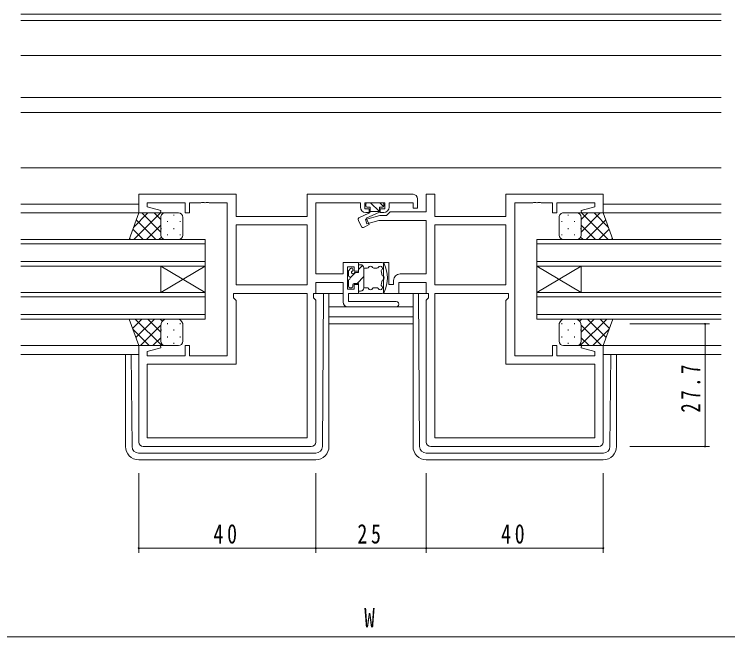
# Model space of a CAD drawing. Units: millimetres on the paper. Extents: x -397 to 397, y -282 to 282.
# Drawn here: x 0.5 to 161.7, y -38.6 to 102.1 of the extents above; entities that cross this region are included whole.
import ezdxf
from ezdxf.enums import TextEntityAlignment as Align

# ---------------------------------------------------------------- set-up
doc = ezdxf.new("R2010")
doc.units = ezdxf.units.MM
for name, color, linetype, lineweight in [('0-3_YKK_11', 7, 'Continuous', 18), ('0-4_YKK_12', 2, 'Continuous', 18), ('0-5_YKK_13', 4, 'Continuous', 18), ('0-6_YKK_D', 6, 'Continuous', 18)]:
    doc.layers.add(name, color=color, linetype=linetype, lineweight=lineweight)
doc.styles.add('ＭＳ ゴシック', font='')
doc.styles.get('ＭＳ ゴシック').set_extended_font_data('MS Gothic')

msp = doc.modelspace()

# ---------------------------------------------------------------- linework, layer by layer
at = {"layer": '0-3_YKK_11'}
for p, q in [((28.592, 57.21), (28.592, 61.41)), ((28.592, 61.41), (50.592, 61.41)), ((50.592, 61.41), (50.592, 56.41)), ((66.662, 61.41), (90.592, 61.41)), ((66.662, 56.41), (66.662, 61.41)), ((93.592, 61.41), (95.522, 61.41)), ((93.592, 57.44), (93.592, 61.41)), ((95.522, 61.41), (95.522, 56.41)), ((111.592, 61.41), (133.592, 61.41)), ((111.592, 56.41), (111.592, 61.41)), ((133.592, 61.41), (133.592, 57.21)), ((91.592, 60.41), (91.592, 58.31)), ((30.522, 59.48), (30.522, 58.563)), ((39.092, 59.48), (30.522, 59.48)), ((30.522, 58.563), (33.621, 57.732)), ((39.092, 57.21), (39.092, 59.48)), ((40.092, 59.48), (40.092, 57.21)), ((42.634, 59.48), (40.092, 59.48)), ((42.817, 59.6), (42.634, 59.48)), ((43.367, 59.6), (42.817, 59.6)), ((43.55, 59.48), (43.367, 59.6)), ((43.634, 59.48), (43.55, 59.48)), ((43.817, 59.6), (43.634, 59.48)), ((44.367, 59.6), (43.817, 59.6)), ((44.55, 59.48), (44.367, 59.6)), ((48.592, 59.48), (44.55, 59.48)), ((48.592, 24.94), (48.592, 59.48)), ((78.692, 59.48), (68.592, 59.48)), ((68.592, 59.48), (68.592, 43.44)), ((78.692, 58.51), (78.692, 59.48)), ((79.692, 59.48), (79.692, 58.11)), ((84.192, 59.48), (79.692, 59.48)), ((79.692, 58.11), (80.692, 58.11)), ((80.692, 58.11), (80.692, 57.31)), ((83.192, 58.11), (84.192, 58.11)), ((83.192, 57.31), (83.192, 58.11)), ((84.192, 58.11), (84.192, 59.48)), ((85.192, 59.48), (85.192, 58.51)), ((90.592, 59.48), (85.192, 59.48)), ((90.592, 58.31), (90.592, 59.48)), ((91.592, 58.31), (90.592, 58.31)), ((117.634, 59.48), (113.592, 59.48)), ((113.592, 59.48), (113.592, 24.94)), ((117.817, 59.6), (117.634, 59.48)), ((118.367, 59.6), (117.817, 59.6)), ((118.55, 59.48), (118.367, 59.6)), ((118.634, 59.48), (118.55, 59.48)), ((118.817, 59.6), (118.634, 59.48)), ((119.367, 59.6), (118.817, 59.6)), ((119.55, 59.48), (119.367, 59.6)), ((122.092, 59.48), (119.55, 59.48)), ((122.092, 57.21), (122.092, 59.48)), ((123.092, 59.48), (123.092, 57.21)), ((131.662, 59.48), (123.092, 59.48)), ((128.563, 57.732), (131.662, 58.563)), ((131.662, 58.563), (131.662, 59.48)), ((33.552, 57.21), (28.592, 57.21)), ((33.621, 57.732), (33.552, 57.21)), ((40.092, 57.21), (39.092, 57.21)), ((79.862, 55.743), (83.098, 56.61)), ((80.692, 57.31), (79.892, 57.31)), ((83.098, 56.61), (84.592, 56.61)), ((83.992, 57.31), (83.192, 57.31)), ((84.592, 56.61), (85.422, 57.44)), ((85.422, 57.44), (93.592, 57.44)), ((123.092, 57.21), (122.092, 57.21)), ((128.631, 57.21), (128.563, 57.732)), ((133.592, 57.21), (128.631, 57.21)), ((50.592, 56.41), (66.662, 56.41)), ((80.121, 54.777), (79.862, 55.743)), ((82.857, 55.51), (80.121, 54.777)), ((93.592, 55.51), (82.857, 55.51)), ((93.592, 43.44), (93.592, 55.51)), ((95.522, 56.41), (111.592, 56.41)), ((66.662, 54.48), (50.592, 54.48)), ((66.662, 54.48), (50.592, 54.48)), ((50.592, 54.48), (50.592, 40.94)), ((66.662, 40.94), (66.662, 54.48)), ((111.592, 54.48), (95.522, 54.48)), ((111.592, 54.48), (95.522, 54.48)), ((95.522, 54.48), (95.522, 40.94)), ((111.592, 40.94), (111.592, 54.48)), ((74.792, 43.44), (74.792, 46.01)), ((74.792, 46.01), (78.292, 46.01)), ((78.292, 46.01), (78.292, 44.01)), ((83.892, 39.01), (83.892, 46.01)), ((83.892, 46.01), (85.092, 46.01)), ((85.092, 46.01), (85.092, 41.01)), ((75.792, 45.01), (75.792, 40.01)), ((77.292, 45.01), (75.792, 45.01)), ((77.292, 44.01), (77.292, 45.01)), ((78.292, 44.01), (77.292, 44.01)), ((68.592, 43.44), (74.792, 43.44)), ((86.192, 41.01), (86.192, 41.94)), ((87.692, 43.44), (93.592, 43.44)), ((50.592, 40.94), (66.662, 40.94)), ((68.592, 41.51), (68.592, 39.01)), ((74.792, 41.51), (68.592, 41.51)), ((74.792, 37.01), (74.792, 41.51)), ((77.292, 40.01), (77.292, 41.01)), ((77.292, 41.01), (78.292, 41.01)), ((78.292, 41.01), (78.292, 39.01)), ((85.092, 41.01), (86.192, 41.01)), ((87.392, 41.51), (87.392, 39.01)), ((93.592, 41.51), (87.392, 41.51)), ((93.592, 39.01), (93.592, 41.51)), ((95.522, 40.94), (111.592, 40.94)), ((49.992, 39.01), (49.992, 38.01)), ((66.662, 39.01), (49.992, 39.01)), ((66.662, 6.34), (66.662, 39.01)), ((68.062, 39.01), (68.062, 38.01)), ((68.592, 39.01), (68.062, 39.01)), ((75.792, 40.01), (77.292, 40.01)), ((75.992, 39.01), (75.992, 37.21)), ((78.292, 39.01), (75.992, 39.01)), ((87.392, 39.01), (83.892, 39.01)), ((94.122, 39.01), (93.592, 39.01)), ((94.122, 38.01), (94.122, 39.01)), ((95.522, 39.01), (112.192, 39.01)), ((95.522, 6.34), (95.522, 39.01)), ((112.192, 39.01), (112.192, 38.01)), ((49.992, 38.01), (50.592, 37.41)), ((50.592, 37.41), (50.592, 23.01)), ((68.062, 38.01), (68.592, 37.48)), ((68.592, 37.48), (68.592, 5.41)), ((75.992, 37.21), (86.792, 37.21)), ((93.592, 37.48), (94.122, 38.01)), ((93.592, 5.41), (93.592, 37.48)), ((112.192, 38.01), (111.592, 37.41)), ((111.592, 37.41), (111.592, 23.01)), ((86.792, 36.01), (75.792, 36.01)), ((28.592, 27.21), (33.552, 27.21)), ((28.592, 5.41), (28.592, 27.21)), ((33.621, 26.687), (30.522, 25.857)), ((30.522, 25.857), (30.522, 24.94)), ((33.552, 27.21), (33.621, 26.687)), ((39.092, 27.21), (40.092, 27.21)), ((39.092, 24.94), (39.092, 27.21)), ((40.092, 27.21), (40.092, 24.94)), ((122.092, 27.21), (123.092, 27.21)), ((122.092, 24.94), (122.092, 27.21)), ((123.092, 27.21), (123.092, 24.94)), ((128.563, 26.687), (128.631, 27.21)), ((131.662, 25.857), (128.563, 26.687)), ((128.631, 27.21), (133.592, 27.21)), ((131.662, 24.94), (131.662, 25.857)), ((133.592, 27.21), (133.592, 5.41)), ((30.522, 24.94), (39.092, 24.94)), ((40.092, 24.94), (48.592, 24.94)), ((113.592, 24.94), (122.092, 24.94)), ((123.092, 24.94), (131.662, 24.94)), ((30.522, 23.01), (30.522, 6.34)), ((50.592, 23.01), (30.522, 23.01)), ((111.592, 23.01), (131.662, 23.01)), ((131.662, 23.01), (131.662, 6.34)), ((30.522, 6.34), (66.662, 6.34)), ((30.522, 6.34), (66.662, 6.34)), ((131.662, 6.34), (95.522, 6.34)), ((131.662, 6.34), (95.522, 6.34)), ((67.592, 4.41), (29.592, 4.41)), ((132.592, 4.41), (94.592, 4.41))]:
    msp.add_line(p, q, dxfattribs=at)
for centre, radius, start, end in [((90.592, 60.41), 1, 0.00001, 89.99999), ((79.892, 58.51), 1.2, 180.00001, 269.99999), ((83.992, 58.51), 1.2, 270.00001, 359.99999), ((87.692, 41.94), 1.5, 90.00001, 179.99999), ((86.792, 36.61), 0.6, 269.99999, 90.00001), ((75.792, 37.01), 1, 180.00001, 269.99999), ((29.592, 5.41), 1, 180.00001, 269.99999), ((67.592, 5.41), 1, 270.00001, 359.99999), ((94.592, 5.41), 1, 180.00001, 269.99999), ((132.592, 5.41), 1, 270.00001, 359.99999)]:
    msp.add_arc(centre, radius, start, end, dxfattribs=at)
at = {"layer": '0-4_YKK_12'}
for p, q in [((160.217, 102.11), (1.967, 102.11)), ((160.217, 100.71), (1.967, 100.71)), ((160.217, 92.81), (1.967, 92.81)), ((160.217, 83.31), (1.967, 83.31)), ((160.217, 79.91), (1.967, 79.91)), ((160.217, 67.41), (1.967, 67.41)), ((1.967, 59.21), (28.592, 59.21)), ((160.217, 59.21), (133.592, 59.21)), ((1.967, 57.21), (28.837, 57.21)), ((160.217, 57.21), (133.347, 57.21)), ((43.592, 51.21), (1.967, 51.21)), ((1.967, 50.21), (43.592, 50.21)), ((43.592, 45.21), (43.592, 51.21)), ((160.217, 51.21), (118.592, 51.21)), ((118.592, 51.21), (118.592, 45.21)), ((118.592, 50.21), (160.217, 50.21)), ((43.592, 46.21), (1.967, 46.21)), ((1.967, 45.21), (43.592, 45.21)), ((43.592, 39.21), (33.592, 45.21)), ((43.592, 45.21), (33.592, 39.21)), ((33.592, 45.21), (33.592, 39.21)), ((43.592, 45.21), (43.592, 39.21)), ((160.217, 46.21), (118.592, 46.21)), ((118.592, 45.21), (118.592, 39.21)), ((118.592, 39.21), (128.592, 45.21)), ((118.592, 45.21), (128.592, 39.21)), ((118.592, 45.21), (160.217, 45.21)), ((128.592, 45.21), (128.592, 39.21)), ((43.592, 39.21), (1.967, 39.21)), ((43.592, 33.21), (43.592, 39.21)), ((118.592, 39.21), (118.592, 33.21)), ((160.217, 39.21), (118.592, 39.21)), ((1.967, 38.21), (43.592, 38.21)), ((118.592, 38.21), (160.217, 38.21)), ((71.592, 36.01), (90.592, 36.01)), ((43.592, 34.21), (1.967, 34.21)), ((160.217, 34.21), (118.592, 34.21)), ((1.967, 33.21), (43.592, 33.21)), ((71.592, 33.74), (90.592, 33.74)), ((118.592, 33.21), (160.217, 33.21)), ((71.592, 32.11), (90.592, 32.11)), ((1.967, 27.21), (29.092, 27.21)), ((160.217, 27.21), (133.092, 27.21)), ((1.967, 25.21), (28.592, 25.21)), ((160.217, 25.21), (133.592, 25.21))]:
    msp.add_line(p, q, dxfattribs=at)
at = {"layer": '0-5_YKK_13'}
for p, q in [((79.892, 59.21), (79.892, 58.81)), ((83.692, 59.51), (80.192, 59.51)), ((80.192, 58.51), (80.892, 58.51)), ((80.892, 58.51), (80.892, 57.51)), ((80.988, 59.51), (82.988, 57.51)), ((82.992, 58.51), (83.692, 58.51)), ((82.992, 58.51), (82.992, 57.406)), ((83.109, 59.51), (83.954, 58.665)), ((83.992, 58.81), (83.992, 59.21)), ((26.449, 51.21), (28.592, 57.21)), ((27.426, 53.945), (30.69, 57.21)), ((27.519, 51.21), (33.519, 57.21)), ((28.592, 57.21), (34.592, 57.21)), ((33.592, 52.889), (29.271, 57.21)), ((33.592, 55.717), (32.099, 57.21)), ((37.592, 57.21), (34.592, 57.21)), ((36.512, 56.79), (36.512, 56.59)), ((80.619, 57.183), (78.481, 56.185)), ((79.992, 56.007), (82.992, 57.406)), ((80.892, 57.51), (82.992, 57.51)), ((124.592, 57.21), (127.592, 57.21)), ((125.672, 56.79), (125.672, 56.59)), ((133.592, 57.21), (127.592, 57.21)), ((128.592, 52.889), (132.913, 57.21)), ((128.592, 55.717), (130.085, 57.21)), ((134.665, 51.21), (128.665, 57.21)), ((134.758, 53.945), (131.493, 57.21)), ((135.735, 51.21), (133.592, 57.21)), ((32.442, 51.21), (28.026, 55.626)), ((33.592, 56.21), (33.592, 52.21)), ((35.097, 55.375), (35.097, 55.175)), ((37.927, 55.375), (37.927, 55.175)), ((38.592, 52.21), (38.592, 56.21)), ((78.239, 55.521), (78.855, 54.199)), ((79.992, 56.007), (80.646, 54.605)), ((123.592, 52.21), (123.592, 56.21)), ((124.257, 55.375), (124.257, 55.175)), ((127.087, 55.375), (127.087, 55.175)), ((128.592, 56.21), (128.592, 52.21)), ((128.592, 56.21), (128.592, 52.61)), ((129.741, 51.21), (134.158, 55.626)), ((29.614, 51.21), (27.282, 53.542)), ((30.347, 51.21), (33.592, 54.454)), ((33.682, 53.76), (33.682, 53.56)), ((36.512, 53.76), (36.512, 53.56)), ((79.558, 53.977), (80.646, 54.605)), ((125.672, 53.76), (125.672, 53.56)), ((128.502, 53.76), (128.502, 53.56)), ((131.836, 51.21), (128.592, 54.454)), ((132.57, 51.21), (134.902, 53.542)), ((33.176, 51.21), (33.708, 51.742)), ((35.097, 52.345), (35.097, 52.145)), ((37.927, 52.345), (37.927, 52.145)), ((124.257, 52.345), (124.257, 52.145)), ((127.087, 52.345), (127.087, 52.145)), ((129.008, 51.21), (128.476, 51.742)), ((34.592, 51.21), (26.449, 51.21)), ((26.785, 51.21), (26.537, 51.458)), ((34.592, 51.21), (37.592, 51.21)), ((127.592, 51.21), (124.592, 51.21)), ((127.592, 51.21), (135.735, 51.21)), ((135.398, 51.21), (135.646, 51.458)), ((78.292, 43.76), (78.292, 45.71)), ((78.292, 45.51), (78.692, 45.51)), ((78.292, 44.444), (79.187, 45.338)), ((83.592, 46.01), (78.592, 46.01)), ((75.992, 44.01), (75.992, 42.91)), ((76.48, 44.622), (76.08, 44.222)), ((76.39, 42.542), (77.608, 43.76)), ((76.992, 44.41), (76.992, 44.279)), ((78.292, 43.76), (77.511, 43.76)), ((79.492, 40.31), (79.492, 44.71)), ((80.25, 44.71), (79.492, 44.71)), ((82.438, 44.71), (81.733, 44.71)), ((75.992, 42.11), (75.992, 40.61)), ((77.936, 41.26), (79.492, 42.815)), ((76.992, 40.61), (76.992, 40.96)), ((77.292, 41.26), (78.292, 41.26)), ((78.292, 39.31), (78.292, 41.26)), ((74.792, 39.01), (68.292, 39.01)), ((74.792, 39.01), (68.292, 39.01)), ((70.103, 4.4), (70.376, 39.01)), ((71.591, 39.01), (71.591, 4.412)), ((76.292, 40.31), (76.692, 40.31)), ((78.292, 39.51), (78.692, 39.51)), ((83.592, 39.01), (78.592, 39.01)), ((79.185, 39.68), (79.322, 39.817)), ((80.25, 40.31), (79.492, 40.31)), ((82.438, 40.31), (81.733, 40.31)), ((93.892, 39.01), (84.192, 39.01)), ((93.892, 39.01), (84.192, 39.01)), ((90.592, 39.01), (90.592, 4.412)), ((92.081, 4.4), (91.807, 39.01)), ((26.449, 33.21), (28.592, 27.21)), ((34.592, 33.21), (26.449, 33.21)), ((26.46, 33.18), (26.489, 33.21)), ((27.204, 31.096), (29.318, 33.21)), ((33.815, 27.21), (27.815, 33.21)), ((27.948, 29.012), (32.146, 33.21)), ((33.592, 30.261), (30.643, 33.21)), ((33.938, 32.744), (33.472, 33.21)), ((34.592, 33.21), (37.592, 33.21)), ((35.097, 32.075), (35.097, 32.275)), ((37.927, 32.075), (37.927, 32.275)), ((124.257, 32.075), (124.257, 32.275)), ((127.592, 33.21), (124.592, 33.21)), ((127.087, 32.075), (127.087, 32.275)), ((127.592, 33.21), (135.735, 33.21)), ((128.246, 32.744), (128.712, 33.21)), ((128.369, 27.21), (134.369, 33.21)), ((128.592, 30.261), (131.54, 33.21)), ((134.235, 29.012), (130.037, 33.21)), ((134.98, 31.096), (132.866, 33.21)), ((135.735, 33.21), (133.592, 27.21)), ((135.724, 33.18), (135.694, 33.21)), ((30.986, 27.21), (27.262, 30.935)), ((28.975, 27.21), (33.592, 31.827)), ((33.592, 28.21), (33.592, 31.71)), ((33.682, 30.66), (33.682, 30.86)), ((36.512, 30.66), (36.512, 30.86)), ((38.592, 31.71), (38.592, 28.21)), ((123.592, 31.71), (123.592, 28.21)), ((125.672, 30.66), (125.672, 30.86)), ((128.502, 30.66), (128.502, 30.86)), ((133.209, 27.21), (128.592, 31.827)), ((128.592, 28.21), (128.592, 31.71)), ((128.592, 28.21), (128.592, 31.31)), ((131.197, 27.21), (134.922, 30.935)), ((35.097, 29.045), (35.097, 29.245)), ((37.927, 29.045), (37.927, 29.245)), ((124.257, 29.045), (124.257, 29.245)), ((127.087, 29.045), (127.087, 29.245)), ((31.803, 27.21), (33.592, 28.999)), ((33.682, 27.795), (33.682, 27.83)), ((36.512, 27.63), (36.512, 27.83)), ((125.672, 27.63), (125.672, 27.83)), ((128.502, 27.795), (128.502, 27.83)), ((130.381, 27.21), (128.592, 28.999)), ((28.592, 27.21), (34.592, 27.21)), ((37.592, 27.21), (34.592, 27.21)), ((124.592, 27.21), (127.592, 27.21)), ((133.592, 27.21), (127.592, 27.21)), ((25.591, 25.21), (25.591, 4.412)), ((27.08, 4.4), (26.915, 25.21)), ((135.104, 4.4), (135.268, 25.21)), ((136.592, 25.21), (136.592, 4.412)), ((68.603, 2.912), (28.579, 2.912)), ((93.581, 2.912), (133.604, 2.912)), ((68.591, 1.412), (28.591, 1.412)), ((93.592, 1.412), (133.592, 1.412))]:
    msp.add_line(p, q, dxfattribs=at)
for centre, radius, start, end in [((80.192, 59.21), 0.3, 90, 180), ((80.192, 58.81), 0.3, 180, 270), ((83.692, 59.21), 0.3, 0, 90), ((83.692, 58.81), 0.3, 270, 0), ((34.592, 56.21), 1, 90.0001, 180.0001), ((37.592, 56.21), 1, 0.0001, 90.0001), ((80.408, 57.636), 0.5, 295, 345.39617), ((124.592, 56.21), 1, 89.9999, 179.9999), ((127.592, 56.21), 1, 359.9999, 89.9999), ((78.692, 55.732), 0.5, 115.00014, 205.00005), ((79.308, 54.41), 0.5, 205.00005, 300.00004), ((34.592, 52.21), 1, 180.0001, 270.0001), ((37.592, 52.21), 1, 270.0001, 0.0001), ((124.592, 52.21), 1, 179.9999, 269.9999), ((127.592, 52.21), 1, 269.9999, 359.9999), ((78.592, 45.71), 0.3, 90, 180), ((78.692, 44.71), 0.8, 0, 90), ((80.992, 44.71), 0.5, 22.02431, 157.97569), ((83.18, 44.71), 0.5, 309.78774, 157.97569), ((83.592, 45.51), 0.5, 26.26805, 90), ((77.513, 42.51), 7.279, 333.73195, 26.26805), ((76.292, 44.01), 0.3, 135, 180), ((76.692, 44.41), 0.3, 0, 135), ((76.992, 43.76), 0.3, 120, 270), ((76.692, 44.279), 0.3, 300, 0), ((76.992, 43.76), 0.3, 270, 330), ((77.511, 43.46), 0.3, 90, 150), ((80.25, 45.01), 0.3, 270, 337.97569), ((81.733, 45.01), 0.3, 202.02431, 270), ((82.438, 45.01), 0.3, 270, 337.97569), ((83.692, 44.095), 0.3, 129.78774, 194.39052), ((77.513, 42.51), 6.079, 6.82808, 14.39052), ((75.992, 42.51), 0.4, 270, 90), ((83.847, 43.268), 0.3, 186.82808, 251.43085), ((83.847, 41.751), 0.3, 108.56915, 173.17192), ((83.592, 42.51), 0.5, 288.56915, 71.43085), ((76.292, 40.61), 0.3, 180, 270), ((76.692, 40.61), 0.3, 270, 0), ((77.292, 40.96), 0.3, 90, 180), ((83.18, 40.31), 0.5, 202.02431, 50.21226), ((83.692, 40.925), 0.3, 165.60948, 230.21226), ((77.513, 42.51), 6.079, 345.60948, 353.17192), ((78.592, 39.31), 0.3, 180, 270), ((78.692, 40.31), 0.8, 270, 0), ((80.25, 40.01), 0.3, 22.02431, 90), ((80.992, 40.31), 0.5, 202.02431, 337.97569), ((81.733, 40.01), 0.3, 90, 157.97569), ((82.438, 40.01), 0.3, 22.02431, 90), ((83.592, 39.51), 0.5, 270, 333.73195), ((35.124, 31.772), 1.534, 110.30864, 182.31157), ((37.06, 31.772), 1.534, 357.6883, 69.69119), ((125.124, 31.772), 1.534, 110.30881, 182.3117), ((127.06, 31.772), 1.534, 357.68843, 69.69136), ((34.592, 28.21), 1, 179.9999, 269.9999), ((37.592, 28.21), 1, 269.9999, 359.9999), ((124.592, 28.21), 1, 180.0001, 270.0001), ((127.592, 28.21), 1, 270.0001, 0.0001), ((28.591, 4.412), 3, 180, 270), ((28.579, 4.412), 1.5, 180.45233, 270), ((68.591, 4.412), 3, 270, 0), ((68.603, 4.412), 1.5, 270, 359.54767), ((93.592, 4.412), 3, 180, 270), ((93.581, 4.412), 1.5, 180.45233, 270), ((133.592, 4.412), 3, 270, 0), ((133.604, 4.412), 1.5, 270, 359.54767)]:
    msp.add_arc(centre, radius, start, end, dxfattribs=at)
at = {"layer": '0-6_YKK_D'}
for p, q in [((139.592, 32.11), (157.592, 32.11)), ((156.592, 32.11), (156.592, 4.41)), ((139.592, 4.41), (157.592, 4.41)), ((28.592, -1.588), (28.592, -19.588)), ((68.592, -1.588), (68.592, -19.588)), ((68.592, -1.588), (68.592, -19.588)), ((93.592, -1.588), (93.592, -19.588)), ((93.592, -1.588), (93.592, -19.588)), ((133.592, -1.588), (133.592, -19.588)), ((28.592, -18.588), (68.592, -18.588)), ((68.592, -18.588), (93.592, -18.588)), ((133.592, -18.588), (93.592, -18.588)), ((-161.908, -38.588), (324.092, -38.588))]:
    msp.add_line(p, q, dxfattribs=at)
for centre, start, end in [((156.592, 32.11), 90, 270), ((156.592, 32.11), 270, 90), ((156.592, 4.41), 90, 270), ((156.592, 4.41), 270, 90), ((28.592, -18.588), 0, 180), ((28.592, -18.588), 180, 0), ((68.592, -18.588), 0, 180), ((68.592, -18.588), 0, 180), ((68.592, -18.588), 180, 0), ((68.592, -18.588), 180, 0), ((93.592, -18.588), 0, 180), ((93.592, -18.588), 0, 180), ((93.592, -18.588), 180, 0), ((93.592, -18.588), 180, 0), ((133.592, -18.588), 0, 180), ((133.592, -18.588), 180, 0)]:
    msp.add_arc(centre, 0.106, start, end, dxfattribs=at)

# ---------------------------------------------------------------- texts
at = {"layer": '0-6_YKK_D', "color": 7, "style": 'ＭＳ ゴシック', "width": 0.8}
msp.add_text('W', height=4.399, dxfattribs=at).set_placement((79.557, -37.788), align=Align.BOTTOM_LEFT)
at = {"layer": '0-6_YKK_D', "color": 7, "insert": (155.592, 12.083), "char_height": 4.399, "attachment_point": 7, "rotation": 90, "style": 'ＭＳ ゴシック'}
msp.add_mtext('\\T1.39;\\W0.7;27.7', dxfattribs=at)
at = {"layer": '0-6_YKK_D', "color": 7, "char_height": 4.399, "attachment_point": 7, "style": 'ＭＳ ゴシック'}
for s, insert in [('\\T1.37;\\W0.75;40', (45.497, -17.588)), ('\\T1.37;\\W0.75;25', (78.01, -17.588)), ('\\T1.37;\\W0.75;40', (110.497, -17.588))]:
    msp.add_mtext(s, dxfattribs=dict(at, insert=insert))

doc.saveas('drawing.dxf')
